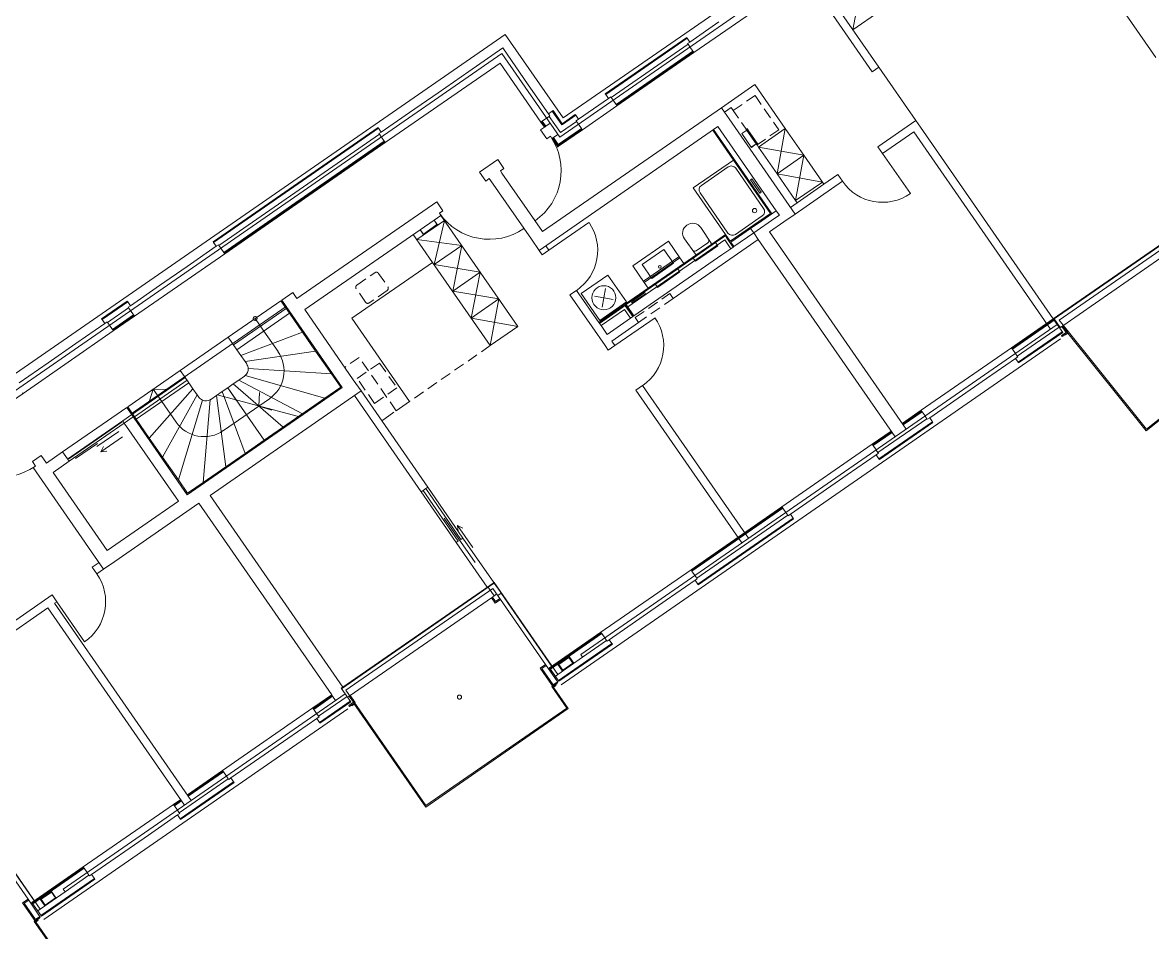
# Model space of a CAD drawing. Header units: metres. Extents: x 2747624 to 2747775, y 1250135 to 1250307.
# Drawn here: x 2747670.66 to 2747691.49, y 1250241.6 to 1250258.39 of the extents above; entities that cross this region are included whole.
import ezdxf

# ---------------------------------------------------------------- set-up
doc = ezdxf.new("R2010")
doc.units = ezdxf.units.M
doc.header["$MEASUREMENT"] = 0
doc.linetypes.add('Strich 2_1mm', pattern=[0.3, 0.2, -0.1])
doc.linetypes.add('Strichpunkt 3_1_1mm Achsen', pattern=[0.5, 0.3, -0.1, 0, -0.1])
doc.layers.add('nichttragend', color=7, linetype='Continuous')
doc.layers.add('tragend', color=7, linetype='Continuous')

# ---------------------------------------------------------------- blocks, each defined once
blk = doc.blocks.new('dfghdgh')
at = {"layer": 'nichttragend', "color": 252, "linetype": 'Continuous', "lineweight": 0}
for p, q in [((2746688.84, 1250262.323), (2746680.62, 1250256.629)), ((2746688.776, 1250261.97), (2746680.556, 1250256.276)), ((2746683.031, 1250257.835), (2746684.696, 1250258.988)), ((2746686.115, 1250259.089), (2746685.964, 1250258.255)), ((2746686.457, 1250258.596), (2746685.964, 1250258.255)), ((2746690.907, 1250258.671), (2746691.549, 1250257.744)), ((2746682.957, 1250258.029), (2746683.491, 1250258.399)), ((2746679.552, 1250258.17), (2746662.227, 1250246.17)), ((2746680.62, 1250256.629), (2746679.552, 1250258.17)), ((2746682.898, 1250258.114), (2746682.907, 1250258.102)), ((2746682.907, 1250258.102), (2746682.957, 1250258.029)), ((2746679.507, 1250257.921), (2746678.879, 1250257.485)), ((2746679.507, 1250257.921), (2746679.978, 1250257.241)), ((2746682.957, 1250258.029), (2746682.916, 1250258.001)), ((2746682.916, 1250258.001), (2746682.924, 1250257.989)), ((2746682.924, 1250257.989), (2746682.958, 1250257.94)), ((2746682.958, 1250257.94), (2746682.959, 1250257.938)), ((2746682.959, 1250257.938), (2746683.014, 1250257.86)), ((2746683.014, 1250257.86), (2746683.022, 1250257.847)), ((2746683.022, 1250257.847), (2746683.031, 1250257.835)), ((2746679.488, 1250257.817), (2746666.385, 1250248.74)), ((2746679.456, 1250257.639), (2746677.339, 1250256.173)), ((2746679.456, 1250257.639), (2746680.211, 1250256.55)), ((2746680.556, 1250256.276), (2746679.488, 1250257.817)), ((2746678.879, 1250257.485), (2746678.313, 1250257.094)), ((2746687.124, 1250256.58), (2746686.441, 1250257.566)), ((2746679.978, 1250257.241), (2746680.348, 1250256.706)), ((2746683.538, 1250256.818), (2746684.154, 1250257.245)), ((2746684.154, 1250257.245), (2746684.717, 1250256.433)), ((2746678.313, 1250257.094), (2746677.789, 1250256.731)), ((2746681.398, 1250257.075), (2746681.407, 1250257.063)), ((2746681.407, 1250257.063), (2746681.457, 1250256.99)), ((2746681.457, 1250256.99), (2746681.498, 1250257.019)), ((2746681.498, 1250257.019), (2746681.506, 1250257.007)), ((2746681.457, 1250256.99), (2746680.902, 1250256.606)), ((2746681.613, 1250256.853), (2746680.976, 1250256.411)), ((2746681.506, 1250257.007), (2746681.54, 1250256.957)), ((2746681.54, 1250256.957), (2746681.541, 1250256.956)), ((2746681.541, 1250256.956), (2746681.596, 1250256.877)), ((2746681.596, 1250256.877), (2746681.604, 1250256.865)), ((2746681.604, 1250256.865), (2746681.613, 1250256.853)), ((2746683.595, 1250256.735), (2746683.538, 1250256.818)), ((2746683.718, 1250256.821), (2746683.595, 1250256.735)), ((2746683.757, 1250256.765), (2746683.718, 1250256.821)), ((2746677.789, 1250256.731), (2746677.265, 1250256.368)), ((2746680.314, 1250256.622), (2746680.235, 1250256.567)), ((2746680.315, 1250256.623), (2746680.314, 1250256.622)), ((2746680.365, 1250256.657), (2746680.315, 1250256.623)), ((2746680.42, 1250256.756), (2746680.348, 1250256.706)), ((2746680.348, 1250256.706), (2746680.377, 1250256.665)), ((2746680.377, 1250256.665), (2746680.365, 1250256.657)), ((2746680.433, 1250256.765), (2746680.42, 1250256.756)), ((2746680.843, 1250256.69), (2746680.852, 1250256.678)), ((2746680.852, 1250256.678), (2746680.902, 1250256.606)), ((2746680.902, 1250256.606), (2746680.861, 1250256.577)), ((2746677.207, 1250256.452), (2746677.215, 1250256.44)), ((2746677.215, 1250256.44), (2746677.265, 1250256.368)), ((2746680.205, 1250256.409), (2746680.319, 1250256.245)), ((2746680.223, 1250256.559), (2746680.211, 1250256.55)), ((2746680.235, 1250256.567), (2746680.223, 1250256.559)), ((2746680.861, 1250256.577), (2746680.869, 1250256.565)), ((2746680.869, 1250256.565), (2746680.903, 1250256.516)), ((2746680.903, 1250256.516), (2746680.904, 1250256.515)), ((2746680.904, 1250256.515), (2746680.959, 1250256.436)), ((2746680.959, 1250256.436), (2746680.967, 1250256.424)), ((2746680.967, 1250256.424), (2746680.976, 1250256.411)), ((2746683.378, 1250256.402), (2746683.759, 1250255.852)), ((2746684.457, 1250254.876), (2746683.393, 1250256.413)), ((2746684.005, 1250256.404), (2746683.914, 1250256.341)), ((2746683.915, 1250256.34), (2746684.006, 1250256.403)), ((2746683.996, 1250256.419), (2746683.995, 1250256.418)), ((2746683.995, 1250256.418), (2746684.192, 1250256.135)), ((2746684.006, 1250256.405), (2746684.005, 1250256.404)), ((2746684.006, 1250256.403), (2746684.007, 1250256.404)), ((2746684.01, 1250256.434), (2746684.009, 1250256.433)), ((2746684.009, 1250256.433), (2746684.024, 1250256.411)), ((2746684.024, 1250256.413), (2746684.01, 1250256.434)), ((2746684.022, 1250256.414), (2746684.011, 1250256.406)), ((2746684.012, 1250256.405), (2746684.011, 1250256.406)), ((2746684.012, 1250256.405), (2746684.023, 1250256.413)), ((2746684.012, 1250256.405), (2746684.185, 1250256.155)), ((2746684.023, 1250256.415), (2746684.022, 1250256.414)), ((2746684.024, 1250256.413), (2746684.023, 1250256.413)), ((2746684.025, 1250256.412), (2746684.024, 1250256.413)), ((2746684.025, 1250256.412), (2746684.024, 1250256.411)), ((2746684.024, 1250256.411), (2746684.194, 1250256.165)), ((2746684.195, 1250256.166), (2746684.025, 1250256.412)), ((2746684.717, 1250256.433), (2746684.224, 1250256.091)), ((2746684.717, 1250256.433), (2746684.565, 1250255.598)), ((2746685.058, 1250255.94), (2746684.717, 1250256.433)), ((2746677.265, 1250256.368), (2746677.224, 1250256.339)), ((2746677.224, 1250256.339), (2746677.232, 1250256.327)), ((2746677.232, 1250256.327), (2746677.267, 1250256.278)), ((2746677.267, 1250256.278), (2746677.268, 1250256.277)), ((2746677.268, 1250256.277), (2746677.322, 1250256.198)), ((2746677.322, 1250256.198), (2746677.331, 1250256.186)), ((2746677.331, 1250256.186), (2746677.339, 1250256.173)), ((2746680.319, 1250256.245), (2746680.384, 1250256.29)), ((2746680.384, 1250256.29), (2746680.413, 1250256.249)), ((2746683.914, 1250256.341), (2746683.915, 1250256.34)), ((2746683.915, 1250256.34), (2746684.09, 1250256.087)), ((2746680.524, 1250256.098), (2746680.529, 1250256.09)), ((2746684.181, 1250256.15), (2746684.09, 1250256.087)), ((2746684.09, 1250256.087), (2746684.091, 1250256.086)), ((2746684.091, 1250256.086), (2746684.182, 1250256.149)), ((2746684.182, 1250256.151), (2746684.181, 1250256.15)), ((2746684.182, 1250256.149), (2746684.183, 1250256.15)), ((2746684.196, 1250256.163), (2746684.185, 1250256.155)), ((2746684.185, 1250256.155), (2746684.186, 1250256.154)), ((2746684.186, 1250256.154), (2746684.197, 1250256.161)), ((2746684.192, 1250256.135), (2746684.193, 1250256.136)), ((2746684.194, 1250256.165), (2746684.195, 1250256.166)), ((2746684.194, 1250256.165), (2746684.21, 1250256.143)), ((2746684.211, 1250256.143), (2746684.195, 1250256.166)), ((2746684.224, 1250256.091), (2746684.195, 1250256.132)), ((2746684.197, 1250256.164), (2746684.196, 1250256.163)), ((2746684.224, 1250256.091), (2746684.565, 1250255.598)), ((2746684.224, 1250256.091), (2746685.058, 1250255.94)), ((2746686.511, 1250255.972), (2746686.425, 1250256.096)), ((2746686.511, 1250255.972), (2746687.023, 1250255.233)), ((2746679.416, 1250255.863), (2746679.529, 1250255.698)), ((2746683.759, 1250255.852), (2746683.019, 1250255.34)), ((2746684.442, 1250254.866), (2746683.759, 1250255.852)), ((2746684.565, 1250255.598), (2746685.058, 1250255.94)), ((2746685.058, 1250255.94), (2746684.907, 1250255.105)), ((2746685.4, 1250255.446), (2746685.058, 1250255.94)), ((2746679.078, 1250255.629), (2746679.192, 1250255.465)), ((2746679.529, 1250255.698), (2746679.464, 1250255.653)), ((2746679.464, 1250255.653), (2746679.492, 1250255.612)), ((2746683.171, 1250255.384), (2746683.664, 1250255.726)), ((2746683.803, 1250255.7), (2746684.316, 1250254.96)), ((2746684.565, 1250255.598), (2746684.907, 1250255.105)), ((2746684.565, 1250255.598), (2746685.4, 1250255.446)), ((2746685.771, 1250255.46), (2746685.685, 1250255.583)), ((2746679.192, 1250255.465), (2746679.258, 1250255.51)), ((2746679.258, 1250255.51), (2746679.287, 1250255.469)), ((2746684.099, 1250255.504), (2746684.077, 1250255.489)), ((2746684.077, 1250255.489), (2746684.248, 1250255.242)), ((2746684.27, 1250255.257), (2746684.099, 1250255.504)), ((2746685.4, 1250255.446), (2746684.907, 1250255.105)), ((2746684.935, 1250255.064), (2746685.429, 1250255.405)), ((2746685.429, 1250255.405), (2746685.4, 1250255.446)), ((2746689.658, 1250252.922), (2746693.267, 1250255.422)), ((2746689.674, 1250252.92), (2746693.177, 1250255.347)), ((2746683.019, 1250255.34), (2746683.616, 1250254.478)), ((2746683.658, 1250254.505), (2746683.146, 1250255.245)), ((2746684.248, 1250255.242), (2746684.27, 1250255.257)), ((2746693.252, 1250255.314), (2746689.764, 1250252.898)), ((2746693.237, 1250255.153), (2746689.835, 1250252.796)), ((2746678.289, 1250255.083), (2746678.403, 1250254.918)), ((2746684.907, 1250255.105), (2746684.935, 1250255.064)), ((2746677.921, 1250254.387), (2746678.43, 1250254.739)), ((2746678.239, 1250254.744), (2746677.984, 1250254.567)), ((2746677.986, 1250254.567), (2746678.239, 1250254.741)), ((2746678.239, 1250254.744), (2746678.24, 1250254.742)), ((2746678.239, 1250254.741), (2746678.294, 1250254.661)), ((2746678.302, 1250254.653), (2746678.24, 1250254.742)), ((2746678.43, 1250254.739), (2746678.241, 1250253.924)), ((2746678.403, 1250254.918), (2746678.337, 1250254.873)), ((2746678.337, 1250254.873), (2746678.366, 1250254.832)), ((2746678.366, 1250254.832), (2746679.786, 1250252.781)), ((2746683.702, 1250254.353), (2746684.442, 1250254.866)), ((2746684.291, 1250254.821), (2746683.797, 1250254.48)), ((2746684.134, 1250254.508), (2746684.524, 1250254.779)), ((2746684.467, 1250254.861), (2746684.457, 1250254.876)), ((2746684.607, 1250254.836), (2746684.524, 1250254.779)), ((2746684.607, 1250254.836), (2746684.55, 1250254.918)), ((2746677.984, 1250254.567), (2746677.985, 1250254.566)), ((2746677.985, 1250254.566), (2746678.047, 1250254.476)), ((2746678.042, 1250254.487), (2746677.986, 1250254.567)), ((2746678.316, 1250254.663), (2746678.033, 1250254.466)), ((2746678.293, 1250254.66), (2746678.043, 1250254.487)), ((2746678.299, 1250254.649), (2746678.053, 1250254.478)), ((2746678.054, 1250254.477), (2746678.3, 1250254.648)), ((2746678.293, 1250254.66), (2746678.294, 1250254.661)), ((2746678.293, 1250254.66), (2746678.3, 1250254.65)), ((2746678.301, 1250254.652), (2746678.294, 1250254.661)), ((2746678.299, 1250254.649), (2746678.301, 1250254.651)), ((2746678.3, 1250254.648), (2746678.299, 1250254.649)), ((2746678.301, 1250254.649), (2746678.3, 1250254.65)), ((2746678.3, 1250254.648), (2746678.301, 1250254.649)), ((2746678.32, 1250254.664), (2746678.301, 1250254.651)), ((2746678.301, 1250254.649), (2746678.321, 1250254.663)), ((2746678.302, 1250254.649), (2746678.301, 1250254.652)), ((2746678.303, 1250254.651), (2746678.302, 1250254.653)), ((2746678.317, 1250254.661), (2746678.316, 1250254.663)), ((2746678.321, 1250254.663), (2746678.32, 1250254.664)), ((2746680.357, 1250254.188), (2746681.096, 1250254.701)), ((2746683.16, 1250254.606), (2746683.349, 1250254.317)), ((2746683.713, 1250254.338), (2746684.077, 1250254.591)), ((2746674.165, 1250254.346), (2746674.174, 1250254.333)), ((2746674.174, 1250254.333), (2746674.224, 1250254.261)), ((2746678.213, 1250253.965), (2746677.857, 1250254.479)), ((2746677.921, 1250254.387), (2746678.75, 1250254.277)), ((2746678.053, 1250254.478), (2746678.03, 1250254.463)), ((2746678.03, 1250254.463), (2746678.031, 1250254.461)), ((2746678.031, 1250254.461), (2746678.054, 1250254.477)), ((2746678.033, 1250254.466), (2746678.033, 1250254.465)), ((2746678.043, 1250254.487), (2746678.042, 1250254.487)), ((2746678.042, 1250254.487), (2746678.048, 1250254.477)), ((2746678.05, 1250254.477), (2746678.043, 1250254.487)), ((2746678.047, 1250254.476), (2746678.048, 1250254.475)), ((2746678.051, 1250254.475), (2746678.05, 1250254.477)), ((2746678.053, 1250254.478), (2746678.054, 1250254.477)), ((2746681.81, 1250253.144), (2746683.599, 1250254.383)), ((2746682.561, 1250254.356), (2746681.903, 1250253.9)), ((2746682.774, 1250254.047), (2746682.561, 1250254.356)), ((2746683.06, 1250254.117), (2746682.856, 1250254.396)), ((2746683.431, 1250254.328), (2746683.02, 1250254.044)), ((2746683.075, 1250254.178), (2746683.286, 1250254.324)), ((2746683.616, 1250254.478), (2746683.344, 1250254.29)), ((2746683.431, 1250254.328), (2746683.611, 1250254.453)), ((2746683.471, 1250254.271), (2746683.431, 1250254.328)), ((2746683.599, 1250254.383), (2746683.714, 1250254.217)), ((2746683.64, 1250254.412), (2746683.611, 1250254.453)), ((2746683.616, 1250254.478), (2746683.626, 1250254.463)), ((2746683.702, 1250254.353), (2746683.626, 1250254.463)), ((2746683.64, 1250254.412), (2746683.755, 1250254.246)), ((2746683.77, 1250254.256), (2746683.713, 1250254.338)), ((2746674.38, 1250254.123), (2746672.715, 1250252.97)), ((2746674.224, 1250254.261), (2746673.689, 1250253.891)), ((2746674.224, 1250254.261), (2746674.265, 1250254.289)), ((2746674.265, 1250254.289), (2746674.273, 1250254.277)), ((2746674.273, 1250254.277), (2746674.307, 1250254.228)), ((2746674.307, 1250254.228), (2746674.308, 1250254.227)), ((2746674.308, 1250254.227), (2746674.363, 1250254.148)), ((2746674.363, 1250254.148), (2746674.371, 1250254.136)), ((2746674.371, 1250254.136), (2746674.38, 1250254.123)), ((2746678.75, 1250254.277), (2746678.241, 1250253.924)), ((2746678.75, 1250254.277), (2746678.583, 1250253.431)), ((2746680.357, 1250254.188), (2746680.233, 1250254.103)), ((2746682.076, 1250253.923), (2746682.479, 1250254.202)), ((2746682.479, 1250254.202), (2746682.656, 1250253.947)), ((2746683.087, 1250254.112), (2746682.846, 1250253.945)), ((2746683.06, 1250253.986), (2746683.471, 1250254.271)), ((2746683.344, 1250254.29), (2746683.087, 1250254.112)), ((2746683.548, 1250254.102), (2746683.714, 1250254.217)), ((2746683.714, 1250254.217), (2746683.755, 1250254.246)), ((2746683.755, 1250254.246), (2746683.77, 1250254.256)), ((2746673.689, 1250253.891), (2746673.176, 1250253.535)), ((2746678.213, 1250253.965), (2746676.724, 1250252.934)), ((2746679.277, 1250252.429), (2746678.213, 1250253.965)), ((2746678.241, 1250253.924), (2746679.092, 1250253.783)), ((2746681.903, 1250253.9), (2746682.117, 1250253.592)), ((2746682.253, 1250253.668), (2746682.076, 1250253.923)), ((2746682.104, 1250253.619), (2746682.753, 1250254.069)), ((2746682.117, 1250253.592), (2746682.774, 1250254.047)), ((2746682.846, 1250253.945), (2746682.188, 1250253.489)), ((2746682.656, 1250253.947), (2746682.253, 1250253.668)), ((2746682.733, 1250253.844), (2746683.02, 1250254.044)), ((2746682.753, 1250254.069), (2746682.77, 1250254.044)), ((2746682.774, 1250254.047), (2746682.846, 1250253.945)), ((2746683.02, 1250254.044), (2746683.06, 1250253.986)), ((2746679.092, 1250253.783), (2746678.583, 1250253.431)), ((2746679.092, 1250253.783), (2746678.925, 1250252.938)), ((2746681.446, 1250253.73), (2746680.953, 1250253.388)), ((2746681.788, 1250253.236), (2746681.446, 1250253.73)), ((2746682.733, 1250253.844), (2746682.322, 1250253.56)), ((2746682.361, 1250253.502), (2746682.772, 1250253.787)), ((2746682.772, 1250253.787), (2746682.733, 1250253.844)), ((2746673.176, 1250253.535), (2746672.641, 1250253.165)), ((2746681.371, 1250253.312), (2746681.402, 1250253.484)), ((2746682.188, 1250253.489), (2746681.771, 1250253.2)), ((2746681.781, 1250253.185), (2746682.322, 1250253.56)), ((2746682.121, 1250253.595), (2746682.104, 1250253.619)), ((2746682.188, 1250253.489), (2746682.117, 1250253.592)), ((2746682.322, 1250253.56), (2746682.361, 1250253.502)), ((2746678.583, 1250253.431), (2746679.434, 1250253.29)), ((2746678.925, 1250252.938), (2746679.434, 1250253.29)), ((2746679.434, 1250253.29), (2746679.277, 1250252.429)), ((2746680.869, 1250253.448), (2746680.746, 1250253.363)), ((2746680.953, 1250253.388), (2746681.295, 1250252.895)), ((2746681.371, 1250253.312), (2746681.199, 1250253.343)), ((2746681.371, 1250253.312), (2746681.339, 1250253.14)), ((2746681.371, 1250253.312), (2746681.542, 1250253.281)), ((2746682.125, 1250253.409), (2746681.878, 1250253.238)), ((2746681.893, 1250253.216), (2746682.14, 1250253.387)), ((2746682.14, 1250253.387), (2746682.125, 1250253.409)), ((2746691.374, 1250250.856), (2746694.599, 1250253.441)), ((2746691.377, 1250250.885), (2746694.571, 1250253.444)), ((2746672.583, 1250253.249), (2746672.591, 1250253.237)), ((2746672.591, 1250253.237), (2746672.641, 1250253.165)), ((2746672.641, 1250253.165), (2746672.6, 1250253.136)), ((2746672.6, 1250253.136), (2746672.608, 1250253.124)), ((2746672.608, 1250253.124), (2746672.643, 1250253.075)), ((2746672.643, 1250253.075), (2746672.644, 1250253.074)), ((2746672.644, 1250253.074), (2746672.698, 1250252.995)), ((2746675.51, 1250253.151), (2746672.653, 1250251.172)), ((2746675.413, 1250253.255), (2746674.443, 1250252.583)), ((2746674.541, 1250252.442), (2746675.511, 1250253.114)), ((2746675.573, 1250253.025), (2746675.413, 1250253.255)), ((2746676.546, 1250251.655), (2746675.51, 1250253.151)), ((2746681.761, 1250253.193), (2746681.278, 1250252.858)), ((2746681.285, 1250252.848), (2746681.768, 1250253.183)), ((2746681.292, 1250252.838), (2746681.723, 1250253.137)), ((2746681.295, 1250252.895), (2746681.788, 1250253.236)), ((2746681.32, 1250252.797), (2746681.752, 1250253.096)), ((2746681.765, 1250253.165), (2746681.723, 1250253.137)), ((2746681.752, 1250253.096), (2746681.863, 1250252.935)), ((2746681.771, 1250253.2), (2746681.761, 1250253.193)), ((2746681.765, 1250253.165), (2746681.904, 1250252.964)), ((2746681.768, 1250253.183), (2746681.914, 1250252.971)), ((2746681.925, 1250252.978), (2746681.781, 1250253.185)), ((2746681.878, 1250253.238), (2746681.893, 1250253.216)), ((2746672.11, 1250252.922), (2746672.119, 1250252.91)), ((2746672.119, 1250252.91), (2746672.169, 1250252.837)), ((2746672.169, 1250252.837), (2746672.21, 1250252.866)), ((2746672.21, 1250252.866), (2746672.218, 1250252.854)), ((2746672.218, 1250252.854), (2746672.252, 1250252.805)), ((2746672.698, 1250252.995), (2746672.707, 1250252.983)), ((2746672.707, 1250252.983), (2746672.715, 1250252.97)), ((2746675.573, 1250253.025), (2746674.603, 1250252.353)), ((2746674.941, 1250252.928), (2746675.101, 1250252.697)), ((2746675.812, 1250252.679), (2746675.573, 1250253.025)), ((2746676.724, 1250252.934), (2746677.788, 1250251.398)), ((2746678.925, 1250252.938), (2746679.786, 1250252.781)), ((2746681.285, 1250252.848), (2746681.278, 1250252.858)), ((2746681.574, 1250252.431), (2746682.314, 1250252.943)), ((2746681.863, 1250252.935), (2746681.904, 1250252.964)), ((2746681.904, 1250252.964), (2746681.914, 1250252.971)), ((2746681.914, 1250252.971), (2746681.925, 1250252.978)), ((2746689.731, 1250252.817), (2746689.658, 1250252.922)), ((2746689.674, 1250252.92), (2746689.664, 1250252.913)), ((2746689.784, 1250252.761), (2746689.674, 1250252.92)), ((2746689.764, 1250252.898), (2746691.377, 1250250.885)), ((2746672.325, 1250252.7), (2746670.66, 1250251.547)), ((2746672.169, 1250252.837), (2746671.634, 1250252.467)), ((2746672.252, 1250252.805), (2746672.253, 1250252.803)), ((2746672.253, 1250252.803), (2746672.308, 1250252.724)), ((2746672.308, 1250252.724), (2746672.316, 1250252.712)), ((2746672.316, 1250252.712), (2746672.325, 1250252.7)), ((2746675.812, 1250252.679), (2746674.678, 1250252.244)), ((2746675.101, 1250252.697), (2746675.362, 1250252.319)), ((2746676.055, 1250252.328), (2746675.812, 1250252.679)), ((2746679.786, 1250252.781), (2746679.277, 1250252.429)), ((2746680.945, 1250246.731), (2746689.731, 1250252.817)), ((2746681.32, 1250252.797), (2746681.292, 1250252.838)), ((2746689.784, 1250252.761), (2746689.816, 1250252.783)), ((2746689.893, 1250252.672), (2746689.81, 1250252.614)), ((2746689.835, 1250252.796), (2746689.816, 1250252.783)), ((2746689.816, 1250252.783), (2746689.893, 1250252.672)), ((2746689.822, 1250252.596), (2746689.924, 1250252.667)), ((2746689.835, 1250252.796), (2746689.928, 1250252.661)), ((2746689.922, 1250252.662), (2746689.883, 1250252.631)), ((2746689.886, 1250252.627), (2746689.925, 1250252.658)), ((2746689.925, 1250252.658), (2746689.922, 1250252.662)), ((2746689.928, 1250252.661), (2746691.374, 1250250.856)), ((2746671.634, 1250252.467), (2746671.121, 1250252.111)), ((2746674.443, 1250252.583), (2746673.56, 1250251.971)), ((2746674.523, 1250252.468), (2746674.443, 1250252.583)), ((2746674.523, 1250252.468), (2746674.603, 1250252.353)), ((2746680.586, 1250246.174), (2746689.793, 1250252.551)), ((2746681.574, 1250252.431), (2746681.45, 1250252.346)), ((2746689.822, 1250252.596), (2746689.81, 1250252.614)), ((2746689.883, 1250252.631), (2746689.886, 1250252.627)), ((2746674.603, 1250252.353), (2746674.678, 1250252.244)), ((2746674.678, 1250252.244), (2746674.754, 1250252.135)), ((2746676.055, 1250252.328), (2746674.754, 1250252.135)), ((2746676.348, 1250251.906), (2746676.055, 1250252.328)), ((2746687.223, 1250251.235), (2746688.887, 1250252.388)), ((2746688.896, 1250252.375), (2746688.887, 1250252.388)), ((2746688.904, 1250252.363), (2746688.896, 1250252.375)), ((2746688.959, 1250252.284), (2746688.904, 1250252.363)), ((2746688.96, 1250252.283), (2746688.959, 1250252.284)), ((2746688.994, 1250252.234), (2746688.96, 1250252.283)), ((2746688.961, 1250252.193), (2746689.002, 1250252.222)), ((2746689.002, 1250252.222), (2746688.994, 1250252.234)), ((2746671.121, 1250252.111), (2746670.586, 1250251.741)), ((2746674.754, 1250252.135), (2746674.785, 1250252.09)), ((2746688.427, 1250251.823), (2746688.961, 1250252.193)), ((2746689.011, 1250252.121), (2746688.961, 1250252.193)), ((2746689.02, 1250252.109), (2746689.011, 1250252.121)), ((2746673.56, 1250251.971), (2746672.59, 1250251.299)), ((2746672.681, 1250251.167), (2746673.651, 1250251.839)), ((2746673.56, 1250251.971), (2746673.56, 1250251.971)), ((2746673.56, 1250251.971), (2746673.639, 1250251.856)), ((2746673.719, 1250251.741), (2746673.639, 1250251.856)), ((2746674.745, 1250251.867), (2746674.638, 1250251.793)), ((2746676.228, 1250251.459), (2746674.758, 1250251.877)), ((2746676.348, 1250251.906), (2746674.813, 1250252.005)), ((2746676.518, 1250251.66), (2746676.348, 1250251.906)), ((2746687.379, 1250251.097), (2746688.427, 1250251.823)), ((2746672.715, 1250251.118), (2746673.685, 1250251.79)), ((2746672.749, 1250251.069), (2746673.719, 1250251.741)), ((2746673.062, 1250251.626), (2746672.983, 1250251.389)), ((2746672.989, 1250250.723), (2746673.794, 1250251.632)), ((2746673.221, 1250251.396), (2746673.062, 1250251.626)), ((2746673.312, 1250251.617), (2746673.062, 1250251.626)), ((2746673.689, 1250249.676), (2746676.546, 1250251.655)), ((2746673.794, 1250251.632), (2746673.719, 1250251.741)), ((2746673.87, 1250251.523), (2746673.794, 1250251.632)), ((2746674.434, 1250251.652), (2746674.332, 1250251.581)), ((2746674.536, 1250251.722), (2746674.434, 1250251.652)), ((2746674.592, 1250251.424), (2746674.434, 1250251.652)), ((2746675.106, 1250250.682), (2746674.434, 1250251.652)), ((2746674.638, 1250251.793), (2746674.536, 1250251.722)), ((2746675.458, 1250250.926), (2746674.536, 1250251.722)), ((2746675.811, 1250251.17), (2746674.638, 1250251.793)), ((2746675.106, 1250250.682), (2746676.518, 1250251.66)), ((2746676.228, 1250251.459), (2746676.518, 1250251.66)), ((2746682.086, 1250251.691), (2746681.963, 1250251.606)), ((2746670.652, 1250251.559), (2746670.66, 1250251.547)), ((2746673.483, 1250251.018), (2746673.221, 1250251.396)), ((2746673.231, 1250250.373), (2746673.87, 1250251.523)), ((2746673.524, 1250249.95), (2746673.971, 1250251.421)), ((2746673.901, 1250251.477), (2746673.87, 1250251.523)), ((2746673.984, 1250249.904), (2746674.11, 1250251.428)), ((2746674.23, 1250251.511), (2746674.124, 1250251.437)), ((2746674.332, 1250251.581), (2746674.23, 1250251.511)), ((2746674.401, 1250250.194), (2746674.23, 1250251.511)), ((2746675.739, 1250251.12), (2746674.24, 1250251.518)), ((2746674.754, 1250250.438), (2746674.332, 1250251.581)), ((2746675.204, 1250251.449), (2746674.354, 1250250.86)), ((2746675.019, 1250251.564), (2746675.009, 1250251.314)), ((2746675.204, 1250251.449), (2746675.009, 1250251.314)), ((2746675.811, 1250251.17), (2746676.228, 1250251.459)), ((2746677.788, 1250251.398), (2746677.542, 1250251.227)), ((2746672.59, 1250251.299), (2746672.749, 1250251.069)), ((2746675.009, 1250251.314), (2746675.246, 1250251.235)), ((2746687.231, 1250251.222), (2746687.223, 1250251.235)), ((2746687.24, 1250251.21), (2746687.231, 1250251.222)), ((2746687.294, 1250251.131), (2746687.24, 1250251.21)), ((2746671.481, 1250250.336), (2746672.5, 1250251.042)), ((2746671.503, 1250250.339), (2746672.489, 1250251.022)), ((2746672.528, 1250251.001), (2746671.509, 1250250.295)), ((2746673.525, 1250249.562), (2746672.528, 1250251.001)), ((2746672.653, 1250251.172), (2746673.689, 1250249.676)), ((2746672.749, 1250251.069), (2746672.989, 1250250.723)), ((2746677.336, 1250251.084), (2746677.275, 1250251.042)), ((2746687.295, 1250251.13), (2746687.294, 1250251.131)), ((2746687.329, 1250251.081), (2746687.295, 1250251.13)), ((2746687.338, 1250251.069), (2746687.329, 1250251.081)), ((2746687.379, 1250251.097), (2746687.338, 1250251.069)), ((2746687.429, 1250251.025), (2746687.379, 1250251.097)), ((2746687.437, 1250251.012), (2746687.429, 1250251.025)), ((2746672.424, 1250250.844), (2746672.024, 1250250.566)), ((2746672.031, 1250250.626), (2746671.63, 1250250.348)), ((2746672.493, 1250250.745), (2746672.092, 1250250.467)), ((2746672.092, 1250250.467), (2746672.146, 1250250.565)), ((2746672.989, 1250250.723), (2746673.231, 1250250.373)), ((2746674.754, 1250250.438), (2746675.106, 1250250.682)), ((2746684.654, 1250249.455), (2746686.318, 1250250.608)), ((2746686.327, 1250250.596), (2746686.318, 1250250.608)), ((2746686.335, 1250250.584), (2746686.327, 1250250.596)), ((2746686.39, 1250250.505), (2746686.335, 1250250.584)), ((2746670.996, 1250250.403), (2746670.832, 1250250.289)), ((2746672.092, 1250250.467), (2746672.203, 1250250.483)), ((2746673.231, 1250250.373), (2746673.524, 1250249.95)), ((2746674.401, 1250250.194), (2746674.754, 1250250.438)), ((2746685.858, 1250250.044), (2746686.392, 1250250.414)), ((2746686.391, 1250250.503), (2746686.39, 1250250.505)), ((2746686.425, 1250250.454), (2746686.391, 1250250.503)), ((2746686.392, 1250250.414), (2746686.433, 1250250.442)), ((2746686.442, 1250250.341), (2746686.392, 1250250.414)), ((2746686.433, 1250250.442), (2746686.425, 1250250.454)), ((2746670.832, 1250250.289), (2746670.889, 1250250.207)), ((2746670.889, 1250250.207), (2746670.847, 1250250.179)), ((2746673.984, 1250249.904), (2746674.401, 1250250.194)), ((2746686.451, 1250250.329), (2746686.442, 1250250.341)), ((2746671.213, 1250250.09), (2746672.21, 1250248.651)), ((2746673.524, 1250249.95), (2746673.694, 1250249.704)), ((2746684.81, 1250249.318), (2746685.858, 1250250.044)), ((2746673.694, 1250249.704), (2746673.984, 1250249.904)), ((2746678.037, 1250249.756), (2746678, 1250249.731)), ((2746678, 1250249.731), (2746678.65, 1250248.794)), ((2746678.037, 1250249.756), (2746678.687, 1250248.819)), ((2746678.124, 1250249.816), (2746678.087, 1250249.79)), ((2746678.736, 1250248.853), (2746678.087, 1250249.79)), ((2746678.773, 1250248.879), (2746678.124, 1250249.816)), ((2746672.21, 1250248.651), (2746673.525, 1250249.562)), ((2746684.662, 1250249.443), (2746684.654, 1250249.455)), ((2746684.671, 1250249.431), (2746684.662, 1250249.443)), ((2746684.726, 1250249.352), (2746684.671, 1250249.431)), ((2746684.726, 1250249.35), (2746684.726, 1250249.352)), ((2746684.761, 1250249.301), (2746684.726, 1250249.35)), ((2746684.769, 1250249.289), (2746684.761, 1250249.301)), ((2746684.81, 1250249.318), (2746684.769, 1250249.289)), ((2746684.86, 1250249.245), (2746684.81, 1250249.318)), ((2746678.426, 1250249.247), (2746678.996, 1250248.425)), ((2746678.672, 1250249.113), (2746678.956, 1250248.702)), ((2746678.672, 1250249.113), (2746678.77, 1250249.059)), ((2746678.672, 1250249.113), (2746678.687, 1250249.002)), ((2746684.869, 1250249.233), (2746684.86, 1250249.245)), ((2746678.65, 1250248.794), (2746678.687, 1250248.819)), ((2746678.65, 1250248.794), (2746679.219, 1250247.972)), ((2746678.736, 1250248.853), (2746678.773, 1250248.879)), ((2746678.773, 1250248.879), (2746679.342, 1250248.057)), ((2746672.023, 1250248.218), (2746671.938, 1250248.341)), ((2746681.314, 1250247.142), (2746682.979, 1250248.295)), ((2746682.987, 1250248.283), (2746682.979, 1250248.295)), ((2746682.996, 1250248.27), (2746682.987, 1250248.283)), ((2746683.051, 1250248.191), (2746682.996, 1250248.27)), ((2746676.558, 1250246.128), (2746679.346, 1250248.06)), ((2746679.346, 1250248.06), (2746680.521, 1250246.364)), ((2746682.518, 1250247.73), (2746683.053, 1250248.101)), ((2746683.051, 1250248.19), (2746683.051, 1250248.191)), ((2746683.086, 1250248.141), (2746683.051, 1250248.19)), ((2746683.053, 1250248.101), (2746683.094, 1250248.129)), ((2746683.103, 1250248.028), (2746683.053, 1250248.101)), ((2746683.094, 1250248.129), (2746683.086, 1250248.141)), ((2746676.535, 1250246.1), (2746679.238, 1250247.972)), ((2746679.326, 1250247.948), (2746676.615, 1250246.071)), ((2746679.219, 1250247.972), (2746679.225, 1250247.963)), ((2746679.349, 1250248.049), (2746679.238, 1250247.972)), ((2746679.348, 1250247.813), (2746679.238, 1250247.972)), ((2746679.465, 1250247.748), (2746679.326, 1250247.948)), ((2746679.348, 1250247.813), (2746679.397, 1250247.847)), ((2746679.349, 1250248.049), (2746679.459, 1250247.89)), ((2746679.414, 1250247.822), (2746679.476, 1250247.865)), ((2746679.476, 1250247.865), (2746679.459, 1250247.89)), ((2746679.476, 1250247.865), (2746680.414, 1250246.512)), ((2746683.111, 1250248.016), (2746683.103, 1250248.028)), ((2746671.283, 1250247.705), (2746671.198, 1250247.829)), ((2746671.283, 1250247.705), (2746671.796, 1250246.966)), ((2746679.298, 1250247.778), (2746676.695, 1250245.975)), ((2746679.298, 1250247.778), (2746679.316, 1250247.791)), ((2746679.366, 1250247.68), (2746679.298, 1250247.778)), ((2746679.316, 1250247.791), (2746679.348, 1250247.813)), ((2746679.372, 1250247.71), (2746679.316, 1250247.791)), ((2746679.465, 1250247.748), (2746679.366, 1250247.68)), ((2746679.453, 1250247.766), (2746679.372, 1250247.71)), ((2746680.297, 1250246.547), (2746679.465, 1250247.748)), ((2746681.47, 1250247.004), (2746682.518, 1250247.73)), ((2746681.323, 1250247.13), (2746681.314, 1250247.142)), ((2746681.331, 1250247.117), (2746681.323, 1250247.13)), ((2746681.386, 1250247.038), (2746681.331, 1250247.117)), ((2746681.387, 1250247.037), (2746681.386, 1250247.038)), ((2746681.421, 1250246.988), (2746681.387, 1250247.037)), ((2746681.429, 1250246.976), (2746681.421, 1250246.988)), ((2746681.47, 1250247.004), (2746681.429, 1250246.976)), ((2746681.52, 1250246.932), (2746681.47, 1250247.004)), ((2746681.529, 1250246.92), (2746681.52, 1250246.932)), ((2746680.521, 1250246.364), (2746680.979, 1250246.682)), ((2746680.979, 1250246.682), (2746680.945, 1250246.731)), ((2746680.198, 1250246.479), (2746680.297, 1250246.547)), ((2746680.714, 1250245.735), (2746680.198, 1250246.479)), ((2746680.229, 1250246.473), (2746680.31, 1250246.529)), ((2746680.438, 1250246.171), (2746680.229, 1250246.473)), ((2746680.524, 1250246.219), (2746680.297, 1250246.547)), ((2746680.351, 1250246.469), (2746680.414, 1250246.512)), ((2746680.409, 1250246.139), (2746680.524, 1250246.219)), ((2746680.432, 1250246.141), (2746680.511, 1250246.195)), ((2746680.498, 1250246.213), (2746680.438, 1250246.171)), ((2746680.511, 1250246.195), (2746680.498, 1250246.213)), ((2746671.4, 1250242.4), (2746676.601, 1250246.003)), ((2746676.601, 1250246.003), (2746676.529, 1250246.108)), ((2746676.615, 1250246.071), (2746678.09, 1250243.942)), ((2746676.695, 1250245.975), (2746676.677, 1250245.963)), ((2746676.695, 1250245.975), (2746676.785, 1250245.846)), ((2746680.686, 1250245.74), (2746680.409, 1250246.139)), ((2746680.484, 1250246.162), (2746680.443, 1250246.133)), ((2746680.443, 1250246.133), (2746680.445, 1250246.129)), ((2746680.445, 1250246.129), (2746680.486, 1250246.157)), ((2746680.486, 1250246.157), (2746680.484, 1250246.162)), ((2746676.645, 1250245.94), (2746676.677, 1250245.963)), ((2746676.754, 1250245.852), (2746676.668, 1250245.792)), ((2746676.681, 1250245.774), (2746676.668, 1250245.792)), ((2746676.677, 1250245.963), (2746676.754, 1250245.852)), ((2746676.681, 1250245.774), (2746676.759, 1250245.828)), ((2746676.763, 1250245.816), (2746676.721, 1250245.788)), ((2746676.721, 1250245.788), (2746676.724, 1250245.784)), ((2746676.724, 1250245.784), (2746676.765, 1250245.812)), ((2746676.785, 1250245.846), (2746676.759, 1250245.828)), ((2746676.759, 1250245.828), (2746678.085, 1250243.914)), ((2746676.765, 1250245.812), (2746676.763, 1250245.816)), ((2746671.041, 1250241.843), (2746676.652, 1250245.729)), ((2746674.338, 1250244.591), (2746676.003, 1250245.744)), ((2746676.011, 1250245.731), (2746676.003, 1250245.744)), ((2746676.02, 1250245.719), (2746676.011, 1250245.731)), ((2746676.074, 1250245.64), (2746676.02, 1250245.719)), ((2746676.075, 1250245.639), (2746676.074, 1250245.64)), ((2746676.109, 1250245.59), (2746676.075, 1250245.639)), ((2746676.077, 1250245.549), (2746676.118, 1250245.578)), ((2746676.118, 1250245.578), (2746676.109, 1250245.59)), ((2746678.085, 1250243.914), (2746680.714, 1250245.735)), ((2746678.09, 1250243.942), (2746680.686, 1250245.74)), ((2746675.542, 1250245.179), (2746676.077, 1250245.549)), ((2746676.127, 1250245.477), (2746676.077, 1250245.549)), ((2746676.135, 1250245.464), (2746676.127, 1250245.477)), ((2746674.494, 1250244.453), (2746675.542, 1250245.179)), ((2746674.347, 1250244.578), (2746674.338, 1250244.591)), ((2746674.355, 1250244.566), (2746674.347, 1250244.578)), ((2746674.41, 1250244.487), (2746674.355, 1250244.566)), ((2746674.411, 1250244.486), (2746674.41, 1250244.487)), ((2746674.445, 1250244.436), (2746674.411, 1250244.486)), ((2746674.453, 1250244.425), (2746674.445, 1250244.436)), ((2746674.494, 1250244.453), (2746674.453, 1250244.425)), ((2746674.544, 1250244.381), (2746674.494, 1250244.453)), ((2746674.553, 1250244.368), (2746674.544, 1250244.381)), ((2746671.769, 1250242.811), (2746673.434, 1250243.964)), ((2746673.442, 1250243.952), (2746673.434, 1250243.964)), ((2746673.451, 1250243.94), (2746673.442, 1250243.952)), ((2746673.506, 1250243.861), (2746673.451, 1250243.94)), ((2746672.973, 1250243.4), (2746673.508, 1250243.77)), ((2746673.506, 1250243.859), (2746673.506, 1250243.861)), ((2746673.541, 1250243.81), (2746673.506, 1250243.859)), ((2746673.508, 1250243.77), (2746673.549, 1250243.798)), ((2746673.558, 1250243.697), (2746673.508, 1250243.77)), ((2746673.549, 1250243.798), (2746673.541, 1250243.81)), ((2746673.566, 1250243.685), (2746673.558, 1250243.697)), ((2746669.86, 1250243.645), (2746670.976, 1250242.033)), ((2746670.752, 1250242.216), (2746669.982, 1250243.328)), ((2746669.99, 1250243.449), (2746670.869, 1250242.181)), ((2746671.925, 1250242.674), (2746672.973, 1250243.4)), ((2746671.778, 1250242.799), (2746671.769, 1250242.811)), ((2746671.786, 1250242.786), (2746671.778, 1250242.799)), ((2746671.841, 1250242.708), (2746671.786, 1250242.786)), ((2746671.842, 1250242.706), (2746671.841, 1250242.708)), ((2746671.876, 1250242.657), (2746671.842, 1250242.706)), ((2746671.884, 1250242.645), (2746671.876, 1250242.657)), ((2746671.925, 1250242.674), (2746671.884, 1250242.645)), ((2746671.975, 1250242.601), (2746671.925, 1250242.674)), ((2746671.984, 1250242.589), (2746671.975, 1250242.601)), ((2746670.976, 1250242.033), (2746671.434, 1250242.351)), ((2746671.434, 1250242.351), (2746671.4, 1250242.4)), ((2746670.653, 1250242.148), (2746670.752, 1250242.216)), ((2746671.169, 1250241.404), (2746670.653, 1250242.148)), ((2746670.684, 1250242.142), (2746670.765, 1250242.198)), ((2746670.893, 1250241.84), (2746670.684, 1250242.142)), ((2746670.979, 1250241.888), (2746670.752, 1250242.216)), ((2746670.806, 1250242.138), (2746670.869, 1250242.181)), ((2746670.864, 1250241.808), (2746670.979, 1250241.888)), ((2746671.141, 1250241.409), (2746670.864, 1250241.808)), ((2746670.887, 1250241.81), (2746670.966, 1250241.864)), ((2746670.953, 1250241.882), (2746670.893, 1250241.84)), ((2746670.939, 1250241.831), (2746670.898, 1250241.802)), ((2746670.898, 1250241.802), (2746670.9, 1250241.798)), ((2746670.9, 1250241.798), (2746670.941, 1250241.827)), ((2746670.941, 1250241.827), (2746670.939, 1250241.831)), ((2746670.966, 1250241.864), (2746670.953, 1250241.882))]:
    blk.add_line(p, q, dxfattribs=at)
at = {"layer": 'nichttragend', "color": 190, "linetype": 'Continuous', "lineweight": 0}
for p, q in [((2746682.898, 1250258.114), (2746681.398, 1250257.075)), ((2746682.907, 1250258.102), (2746681.407, 1250257.063)), ((2746682.924, 1250257.989), (2746681.506, 1250257.007)), ((2746683.014, 1250257.86), (2746681.596, 1250256.877)), ((2746681.604, 1250256.865), (2746683.022, 1250257.847)), ((2746681.613, 1250256.853), (2746683.031, 1250257.835)), ((2746680.571, 1250256.359), (2746680.365, 1250256.657)), ((2746680.597, 1250256.502), (2746680.42, 1250256.756)), ((2746680.601, 1250256.523), (2746680.433, 1250256.765)), ((2746680.843, 1250256.69), (2746680.601, 1250256.523)), ((2746680.852, 1250256.678), (2746680.609, 1250256.51)), ((2746677.207, 1250256.452), (2746674.165, 1250254.346)), ((2746677.215, 1250256.44), (2746674.174, 1250254.333)), ((2746680.211, 1250256.55), (2746680.275, 1250256.458)), ((2746680.223, 1250256.559), (2746680.287, 1250256.466)), ((2746680.299, 1250256.475), (2746680.235, 1250256.567)), ((2746680.536, 1250256.107), (2746680.976, 1250256.411)), ((2746680.54, 1250256.128), (2746680.967, 1250256.424)), ((2746680.869, 1250256.565), (2746680.571, 1250256.359)), ((2746680.597, 1250256.502), (2746680.609, 1250256.51)), ((2746680.959, 1250256.436), (2746680.611, 1250256.195)), ((2746677.232, 1250256.327), (2746674.273, 1250254.277)), ((2746677.322, 1250256.198), (2746674.363, 1250254.148)), ((2746674.371, 1250254.136), (2746677.331, 1250256.186)), ((2746680.417, 1250256.252), (2746680.524, 1250256.098)), ((2746680.429, 1250256.261), (2746680.519, 1250256.131)), ((2746680.531, 1250256.14), (2746680.442, 1250256.269)), ((2746680.531, 1250256.14), (2746680.611, 1250256.195)), ((2746674.38, 1250254.123), (2746677.339, 1250256.173)), ((2746680.519, 1250256.131), (2746680.527, 1250256.119)), ((2746680.524, 1250256.098), (2746680.536, 1250256.107)), ((2746680.527, 1250256.119), (2746680.54, 1250256.128)), ((2746672.583, 1250253.249), (2746672.11, 1250252.922)), ((2746672.591, 1250253.237), (2746672.119, 1250252.91)), ((2746672.608, 1250253.124), (2746672.218, 1250252.854)), ((2746672.698, 1250252.995), (2746672.308, 1250252.724)), ((2746672.316, 1250252.712), (2746672.707, 1250252.983)), ((2746672.325, 1250252.7), (2746672.715, 1250252.97)), ((2746689.658, 1250252.922), (2746688.887, 1250252.388)), ((2746689.666, 1250252.909), (2746688.896, 1250252.375)), ((2746688.904, 1250252.363), (2746689.675, 1250252.897)), ((2746688.994, 1250252.234), (2746689.765, 1250252.767)), ((2746689.011, 1250252.121), (2746689.823, 1250252.683)), ((2746689.02, 1250252.109), (2746689.832, 1250252.671)), ((2746689.832, 1250252.671), (2746689.731, 1250252.817)), ((2746670.352, 1250251.333), (2746670.66, 1250251.547)), ((2746687.223, 1250251.235), (2746686.873, 1250250.993)), ((2746687.231, 1250251.222), (2746686.882, 1250250.98)), ((2746686.89, 1250250.968), (2746687.24, 1250251.21)), ((2746686.425, 1250250.454), (2746687.329, 1250251.081)), ((2746686.442, 1250250.341), (2746687.429, 1250251.025)), ((2746686.451, 1250250.329), (2746687.437, 1250251.012)), ((2746686.668, 1250250.85), (2746686.318, 1250250.608)), ((2746686.676, 1250250.838), (2746686.327, 1250250.596)), ((2746686.335, 1250250.584), (2746686.685, 1250250.826)), ((2746684.654, 1250249.455), (2746682.979, 1250248.295)), ((2746684.662, 1250249.443), (2746682.987, 1250248.283)), ((2746682.996, 1250248.27), (2746684.671, 1250249.431)), ((2746683.086, 1250248.141), (2746684.761, 1250249.301)), ((2746683.103, 1250248.028), (2746684.86, 1250249.245)), ((2746683.111, 1250248.016), (2746684.869, 1250249.233)), ((2746681.314, 1250247.142), (2746680.369, 1250246.487)), ((2746681.323, 1250247.13), (2746680.377, 1250246.475)), ((2746680.386, 1250246.462), (2746681.331, 1250247.117)), ((2746680.534, 1250246.249), (2746681.52, 1250246.932)), ((2746680.543, 1250246.236), (2746681.529, 1250246.92)), ((2746680.979, 1250246.682), (2746681.421, 1250246.988)), ((2746680.369, 1250246.487), (2746680.543, 1250246.236)), ((2746680.476, 1250246.333), (2746680.521, 1250246.364)), ((2746676.352, 1250245.986), (2746676.003, 1250245.744)), ((2746676.361, 1250245.973), (2746676.011, 1250245.731)), ((2746676.703, 1250245.857), (2746676.601, 1250246.003)), ((2746676.02, 1250245.719), (2746676.369, 1250245.961)), ((2746676.109, 1250245.59), (2746676.636, 1250245.954)), ((2746676.127, 1250245.477), (2746676.694, 1250245.87)), ((2746676.135, 1250245.464), (2746676.703, 1250245.857)), ((2746674.338, 1250244.591), (2746673.691, 1250244.142)), ((2746674.347, 1250244.578), (2746673.699, 1250244.13)), ((2746673.708, 1250244.117), (2746674.355, 1250244.566)), ((2746673.541, 1250243.81), (2746674.445, 1250244.436)), ((2746673.558, 1250243.697), (2746674.544, 1250244.381)), ((2746673.566, 1250243.685), (2746674.553, 1250244.368)), ((2746673.567, 1250244.057), (2746673.434, 1250243.964)), ((2746673.576, 1250244.044), (2746673.442, 1250243.952)), ((2746673.451, 1250243.94), (2746673.584, 1250244.032)), ((2746671.769, 1250242.811), (2746670.824, 1250242.156)), ((2746671.778, 1250242.799), (2746670.832, 1250242.144)), ((2746670.841, 1250242.132), (2746671.786, 1250242.786)), ((2746671.434, 1250242.351), (2746671.876, 1250242.657)), ((2746670.989, 1250241.918), (2746671.975, 1250242.601)), ((2746670.998, 1250241.906), (2746671.984, 1250242.589)), ((2746670.824, 1250242.156), (2746670.998, 1250241.906)), ((2746670.931, 1250242.002), (2746670.976, 1250242.033))]:
    blk.add_line(p, q, dxfattribs=at)
at = {"layer": 'nichttragend', "color": 252, "linetype": 'Strich 2_1mm', "lineweight": 0}
for p, q in [((2746683.757, 1250256.765), (2746684.159, 1250257.044)), ((2746684.159, 1250257.044), (2746684.598, 1250256.411)), ((2746684.195, 1250256.132), (2746683.757, 1250256.765)), ((2746684.598, 1250256.411), (2746684.195, 1250256.132)), ((2746676.817, 1250253.546), (2746677.146, 1250253.774)), ((2746677.216, 1250253.761), (2746677.387, 1250253.515)), ((2746676.976, 1250253.23), (2746676.805, 1250253.476)), ((2746677.374, 1250253.445), (2746677.045, 1250253.217)), ((2746681.947, 1250252.945), (2746682.589, 1250253.389)), ((2746682.651, 1250253.299), (2746682.01, 1250252.855)), ((2746682.589, 1250253.389), (2746682.651, 1250253.299)), ((2746682.01, 1250252.855), (2746681.947, 1250252.945)), ((2746679.277, 1250252.429), (2746677.788, 1250251.398)), ((2746676.859, 1250252.212), (2746676.592, 1250252.027)), ((2746676.824, 1250251.823), (2746677.235, 1250252.108)), ((2746677.542, 1250251.227), (2746676.859, 1250252.212)), ((2746677.235, 1250252.108), (2746677.554, 1250251.648)), ((2746677.143, 1250251.363), (2746676.824, 1250251.823)), ((2746677.554, 1250251.648), (2746677.143, 1250251.363)), ((2746677.336, 1250251.084), (2746677.542, 1250251.227))]:
    blk.add_line(p, q, dxfattribs=at)
at = {"layer": 'nichttragend', "color": 252, "linetype": 'Continuous', "lineweight": 0}
for centre, radius in [((2746684.151, 1250254.919), 0.04), ((2746682.401, 1250253.884), 0.025), ((2746681.371, 1250253.312), 0.222)]:
    blk.add_circle(centre, radius, dxfattribs=at)
for centre, radius, start, end in [((2746679.464, 1250255.653), 1.12, 304.7099, 34.7099), ((2746683.721, 1250255.643), 0.1, 34.7099, 124.7099), ((2746683.228, 1250255.302), 0.1, 124.7099, 214.7099), ((2746686.511, 1250255.972), 0.9, 214.7099, 304.7099), ((2746684.234, 1250254.904), 0.1, 304.7099, 34.7099), ((2746679.258, 1250255.51), 1.12, 214.7099, 304.7099), ((2746680.357, 1250254.188), 0.9, 304.7099, 34.7099), ((2746683.008, 1250254.501), 0.185, 34.7099, 214.7099), ((2746683.258, 1250254.365), 0.05, 304.7086, 33.1626), ((2746683.332, 1250254.306), 0.0199, 305.3381, 33.7716), ((2746683.74, 1250254.562), 0.1, 214.7099, 304.7099), ((2746683.047, 1250254.219), 0.05, 216.2572, 304.7112), ((2746683.076, 1250254.129), 0.0199, 215.6482, 304.0817), ((2746674.941, 1250252.928), 0.0375, 34.7099, 214.7099), ((2746674.941, 1250252.928), 0.0375, 214.7099, 34.7099), ((2746681.574, 1250252.431), 0.9, 304.7099, 34.7099), ((2746674.848, 1250251.963), 0.625, 304.7106, 34.7099), ((2746674.653, 1250251.998), 0.16, 2.1738, 34.7099), ((2746674.653, 1250251.998), 0.16, 304.7106, 310.6529), ((2746674.653, 1250251.998), 0.16, 310.6529, 2.1738), ((2746674.033, 1250251.569), 0.16, 214.7041, 247.236), ((2746674.033, 1250251.569), 0.16, 247.236, 298.7492), ((2746674.033, 1250251.569), 0.16, 298.7492, 304.7049), ((2746673.997, 1250251.374), 0.625, 214.7099, 304.7106), ((2746670.228, 1250251.161), 1.16, 214.7099, 304.7099), ((2746671.283, 1250247.705), 0.9, 304.7099, 34.7099)]:
    blk.add_arc(centre, radius, start, end, dxfattribs=at)
at = {"layer": 'nichttragend', "color": 252, "linetype": 'Strich 2_1mm', "lineweight": 0}
for centre, start, end in [((2746677.175, 1250253.733), 34.7099, 124.7099), ((2746676.846, 1250253.505), 124.7099, 214.7099), ((2746677.345, 1250253.486), 304.7099, 34.7099), ((2746677.017, 1250253.258), 214.7099, 304.7099)]:
    blk.add_arc(centre, 0.05, start, end, dxfattribs=at)
at = {"layer": 'tragend', "color": 20, "linetype": 'Continuous', "lineweight": 0}
for p, q in [((2746686.441, 1250257.566), (2746685.49, 1250258.938)), ((2746685.367, 1250258.853), (2746686.317, 1250257.481)), ((2746686.317, 1250257.481), (2746686.441, 1250257.566)), ((2746687.124, 1250256.58), (2746686.425, 1250256.096)), ((2746687.124, 1250256.58), (2746687.209, 1250256.456)), ((2746689.658, 1250252.922), (2746687.209, 1250256.456)), ((2746686.511, 1250255.972), (2746687.086, 1250256.371)), ((2746687.086, 1250256.371), (2746689.607, 1250252.731)), ((2746685.685, 1250255.583), (2746685.429, 1250255.405)), ((2746684.897, 1250254.855), (2746685.771, 1250255.46)), ((2746684.935, 1250255.064), (2746684.812, 1250254.978)), ((2746682.651, 1250253.299), (2746684.219, 1250254.385)), ((2746684.134, 1250254.508), (2746683.77, 1250254.256)), ((2746684.219, 1250254.385), (2746684.134, 1250254.508)), ((2746680.176, 1250254.185), (2746680.233, 1250254.103)), ((2746680.357, 1250254.188), (2746680.3, 1250254.27)), ((2746683.548, 1250254.102), (2746681.925, 1250252.978)), ((2746680.746, 1250253.363), (2746681.154, 1250252.773)), ((2746681.278, 1250252.858), (2746680.869, 1250253.448)), ((2746681.292, 1250252.838), (2746681.285, 1250252.848)), ((2746681.863, 1250252.935), (2746681.431, 1250252.636)), ((2746681.517, 1250252.513), (2746682.01, 1250252.855)), ((2746681.154, 1250252.773), (2746681.393, 1250252.428)), ((2746681.431, 1250252.636), (2746681.32, 1250252.797)), ((2746681.393, 1250252.428), (2746681.45, 1250252.346)), ((2746681.574, 1250252.431), (2746681.517, 1250252.513)), ((2746681.963, 1250251.606), (2746683.915, 1250248.788)), ((2746684.038, 1250248.874), (2746682.086, 1250251.691)), ((2746676.77, 1250251.506), (2746678, 1250249.731)), ((2746678.124, 1250249.816), (2746676.894, 1250251.592)), ((2746678.037, 1250249.756), (2746678.087, 1250249.79)), ((2746672.061, 1250248.427), (2746671.938, 1250248.341)), ((2746672.023, 1250248.218), (2746672.146, 1250248.303)), ((2746671.198, 1250247.829), (2746669.687, 1250246.782)), ((2746671.242, 1250247.677), (2746671.283, 1250247.705)), ((2746673.763, 1250244.037), (2746671.242, 1250247.677)), ((2746669.773, 1250246.659), (2746671.119, 1250247.592)), ((2746671.119, 1250247.592), (2746673.64, 1250243.952))]:
    blk.add_line(p, q, dxfattribs=at)
at = {"layer": 'tragend', "color": 92, "linetype": 'Continuous', "lineweight": 0}
for p, q in [((2746683.538, 1250256.818), (2746680.239, 1250254.533)), ((2746683.595, 1250256.735), (2746683.68, 1250256.612)), ((2746684.897, 1250254.855), (2746683.68, 1250256.612)), ((2746680.176, 1250254.185), (2746683.475, 1250256.47)), ((2746680.275, 1250256.458), (2746680.205, 1250256.409)), ((2746680.287, 1250256.466), (2746680.275, 1250256.458)), ((2746680.299, 1250256.475), (2746680.287, 1250256.466)), ((2746680.379, 1250256.53), (2746680.299, 1250256.475)), ((2746683.475, 1250256.47), (2746684.55, 1250254.918)), ((2746680.413, 1250256.249), (2746680.417, 1250256.252)), ((2746680.417, 1250256.252), (2746680.429, 1250256.261)), ((2746680.429, 1250256.261), (2746680.442, 1250256.269)), ((2746680.442, 1250256.269), (2746680.522, 1250256.325)), ((2746679.416, 1250255.863), (2746679.078, 1250255.629)), ((2746680.239, 1250254.533), (2746679.492, 1250255.612)), ((2746679.287, 1250255.469), (2746680.034, 1250254.39)), ((2746678.289, 1250255.083), (2746675.712, 1250253.297)), ((2746678.239, 1250254.744), (2746678.366, 1250254.832)), ((2746684.077, 1250254.591), (2746684.282, 1250254.733)), ((2746684.55, 1250254.918), (2746684.282, 1250254.733)), ((2746684.897, 1250254.855), (2746684.692, 1250254.713)), ((2746675.855, 1250253.092), (2746677.984, 1250254.567)), ((2746684.077, 1250254.591), (2746684.134, 1250254.508)), ((2746684.425, 1250254.527), (2746684.692, 1250254.713)), ((2746686.946, 1250250.888), (2746684.425, 1250254.527)), ((2746680.176, 1250254.185), (2746680.034, 1250254.39)), ((2746684.219, 1250254.385), (2746686.74, 1250250.745)), ((2746675.635, 1250253.408), (2746675.43, 1250253.266)), ((2746675.43, 1250253.266), (2746675.51, 1250253.151)), ((2746675.712, 1250253.297), (2746675.635, 1250253.408)), ((2746676.751, 1250251.797), (2746675.855, 1250253.092)), ((2746676.894, 1250251.592), (2746676.751, 1250251.797)), ((2746674.109, 1250249.663), (2746676.894, 1250251.592)), ((2746672.573, 1250251.287), (2746671.389, 1250250.467)), ((2746672.653, 1250251.172), (2746672.573, 1250251.287)), ((2746672.664, 1250251.156), (2746672.5, 1250251.042)), ((2746672.5, 1250251.042), (2746672.528, 1250251.001)), ((2746671.094, 1250250.262), (2746670.996, 1250250.403)), ((2746671.389, 1250250.467), (2746671.094, 1250250.262)), ((2746671.509, 1250250.295), (2746671.389, 1250250.467)), ((2746670.847, 1250250.179), (2746672.146, 1250248.303)), ((2746671.213, 1250250.09), (2746671.509, 1250250.295)), ((2746672.352, 1250248.446), (2746673.904, 1250249.52)), ((2746673.904, 1250249.52), (2746676.352, 1250245.986)), ((2746676.558, 1250246.128), (2746674.109, 1250249.663)), ((2746672.146, 1250248.303), (2746672.352, 1250248.446)), ((2746680.729, 1250246.691), (2746680.524, 1250246.549)), ((2746680.538, 1250246.546), (2746680.727, 1250246.677)), ((2746680.727, 1250246.677), (2746680.801, 1250246.57)), ((2746680.815, 1250246.568), (2746680.729, 1250246.691)), ((2746680.524, 1250246.219), (2746680.31, 1250246.529)), ((2746680.524, 1250246.549), (2746680.609, 1250246.426)), ((2746680.612, 1250246.439), (2746680.538, 1250246.546)), ((2746680.801, 1250246.57), (2746680.612, 1250246.439)), ((2746676.352, 1250245.986), (2746676.361, 1250245.973)), ((2746676.361, 1250245.973), (2746676.369, 1250245.961)), ((2746676.529, 1250246.108), (2746676.558, 1250246.128)), ((2746676.369, 1250245.961), (2746676.425, 1250245.881)), ((2746671.184, 1250242.36), (2746670.979, 1250242.218)), ((2746670.979, 1250242.218), (2746671.064, 1250242.095)), ((2746670.993, 1250242.215), (2746671.182, 1250242.346)), ((2746671.256, 1250242.24), (2746671.067, 1250242.109)), ((2746671.182, 1250242.346), (2746671.256, 1250242.24)), ((2746671.27, 1250242.237), (2746671.184, 1250242.36)), ((2746671.067, 1250242.109), (2746670.993, 1250242.215))]:
    blk.add_line(p, q, dxfattribs=at)
at = {"layer": 'tragend', "color": 92, "linetype": 'Strichpunkt 3_1_1mm Achsen', "lineweight": 0}
for p, q in [((2746672.528, 1250251.001), (2746672.693, 1250251.115)), ((2746680.524, 1250246.219), (2746680.297, 1250246.547))]:
    blk.add_line(p, q, dxfattribs=at)
for start, end in [(34.7099, 214.7099), (214.7099, 34.7099)]:
    blk.add_arc((2746678.708, 1250245.945), 0.0375, start, end, dxfattribs=at)

msp = doc.modelspace()

# ---------------------------------------------------------------- block references
msp.add_blockref('dfghdgh', (1000.005, -0.002))

doc.saveas('drawing.dxf')
